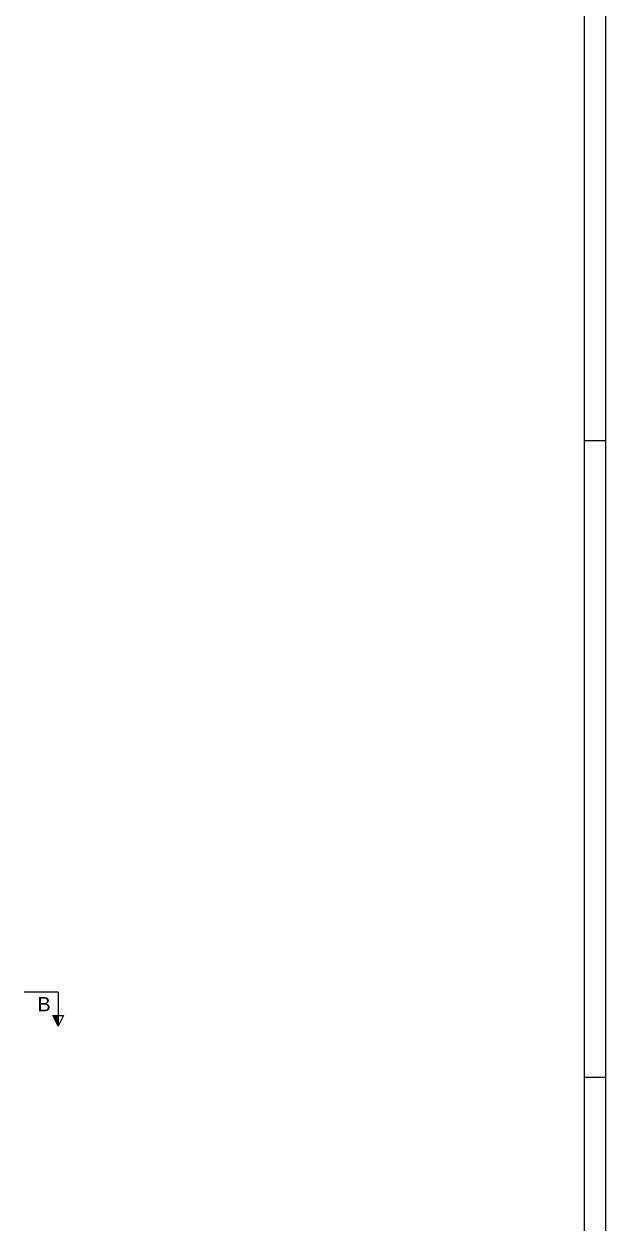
# Model space of a CAD drawing. Header units: millimetres. Extents: x 0 to 1189, y 0 to 841.
# Drawn here: x 1052.8 to 1189, y 412.7 to 693.6 of the extents above; entities that cross this region are included whole.
import ezdxf

# ---------------------------------------------------------------- set-up
doc = ezdxf.new("R2010")
doc.units = ezdxf.units.MM
doc.styles.add('Arial', font='ARIAL.TTF', dxfattribs={"height": 0.2})

# ---------------------------------------------------------------- blocks, each defined once
blk = doc.blocks.new('Unknown-570385304-1115')
at = {"color": 5, "linetype": 'Continuous'}
for p, q in [((1189, 0), (1189, 841)), ((1184, 5), (1184, 836)), ((1189, 596), (1184, 596)), ((1189, 447), (1184, 447))]:
    blk.add_line(p, q, dxfattribs=at)
blk = doc.blocks.new('SectionMark-570385304-10994 - 7820')
at = {"color": 6, "linetype": 'Continuous'}
for p in [(1060.78, 466.96), (1062.03, 461.46)]:
    blk.add_line(p, (1060.78, 458.96), dxfattribs=at)
at = {"color": 0, "linetype": 'Continuous'}
blk.add_wipeout([(1059.03, 462.46), (1059.03, 465.96), (1055.92, 465.96), (1055.92, 462.46)], dxfattribs=at)
at = {"linetype": 'Continuous'}
blk.add_hatch(color=6, dxfattribs=at).paths.add_polyline_path([(1059.53, 461.46), (1060.78, 461.46), (1060.78, 458.96)])
at = {"color": 6, "linetype": 'Continuous'}
for p, q in [((1060.78, 466.96), (1052.78, 466.96)), ((1059.53, 461.46), (1062.03, 461.46)), ((1060.78, 458.96), (1059.53, 461.46))]:
    blk.add_line(p, q, dxfattribs=at)
at = {"color": 3, "linetype": 'Continuous', "style": 'Arial'}
blk.add_text('B', height=3.34, dxfattribs=at).set_placement((1055.92, 462.46))

msp = doc.modelspace()

# ---------------------------------------------------------------- block references
msp.add_blockref('Unknown-570385304-1115', (0, 0))

# ---------------------------------------------------------------- next in the draw order: block references
msp.add_blockref('SectionMark-570385304-10994 - 7820', (0, 0))

doc.saveas('drawing.dxf')
